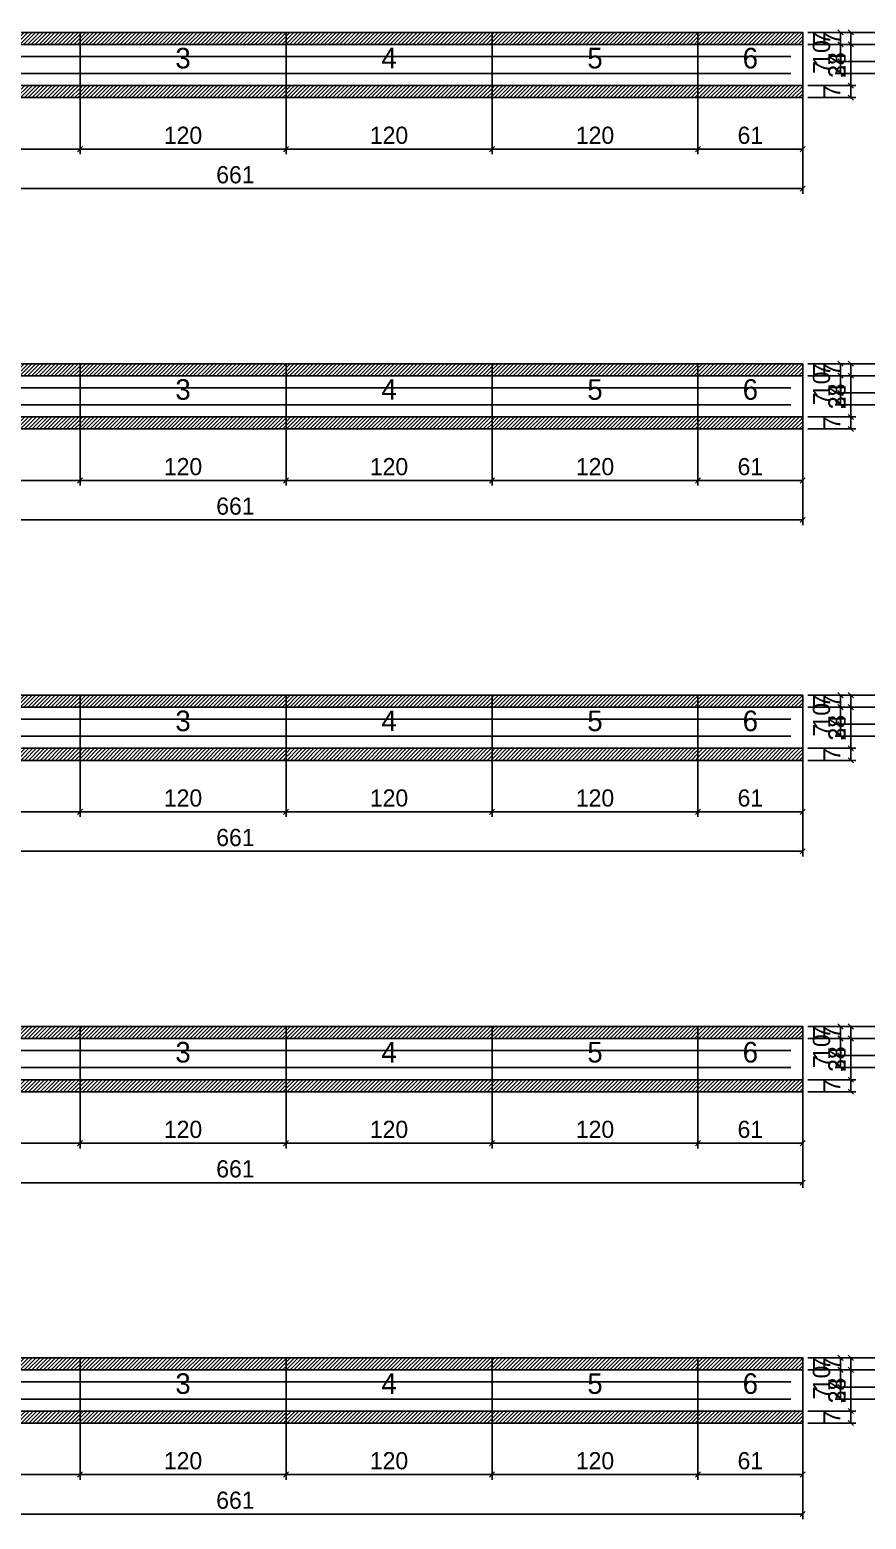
# Model space of a CAD drawing. Extents: x -10500 to 3070, y -11667 to 1250.
# Drawn here: x 419 to 906, y -6070 to -5202 of the extents above; entities that cross this region are included whole.
import ezdxf
from ezdxf.enums import TextEntityAlignment as Align

# ---------------------------------------------------------------- set-up
doc = ezdxf.new("R2010")
doc.units = 0
for name, color, linetype in [('5', 5, 'Continuous'), ('COTA', 241, 'Continuous'), ('Painéis', 200, 'Continuous'), ('SARR_2.2x7', 40, 'Continuous'), ('SCO-___-LAJ', 224, 'Continuous')]:
    doc.layers.add(name, color=color, linetype=linetype)
doc.dimstyles.new('PAINEL', dxfattribs={"dimtxt": 10, "dimasz": 3, "dimexe": 3, "dimexo": 3, "dimgap": 3, "dimtad": 1, "dimblk": 'OBLIQUE', "dimblk1": 'OBLIQUE', "dimcen": 2.5, "dimclrd": 4, "dimclre": 4, "dimclrt": 240, "dimazin": 3, "dimtfac": 1, "dimtmove": 0, "dimatfit": 3})

# ---------------------------------------------------------------- blocks, each defined once
blk = doc.blocks.new('_OBLIQUE')
at = {"color": 0, "linetype": 'BYBLOCK'}
blk.add_line((-0.5, -0.5), (0.5, 0.5), dxfattribs=at)

msp = doc.modelspace()

# ---------------------------------------------------------------- hatches: boundary and pattern name
at = {"layer": 'COTA'}
h = msp.add_hatch(dxfattribs=at)
h.set_pattern_fill('ANSI31', scale=0.5)
h.paths.add_polyline_path([(328, -5211), (448, -5211), (448, -5204), (328, -5204)])
h = msp.add_hatch(dxfattribs=at)
h.set_pattern_fill('ANSI31', scale=0.5)
h.paths.add_polyline_path([(448, -5211), (568, -5211), (568, -5204), (448, -5204)])
h = msp.add_hatch(dxfattribs=at)
h.set_pattern_fill('ANSI31', scale=0.5)
h.paths.add_polyline_path([(568, -5211), (688, -5211), (688, -5204), (568, -5204)])
h = msp.add_hatch(dxfattribs=at)
h.set_pattern_fill('ANSI31', scale=0.5)
h.paths.add_polyline_path([(688, -5211), (808, -5211), (808, -5204), (688, -5204)])
h = msp.add_hatch(dxfattribs=at)
h.set_pattern_fill('ANSI31', scale=0.5)
h.paths.add_polyline_path([(808, -5211), (869, -5211), (869, -5204), (808, -5204)])
h = msp.add_hatch(dxfattribs=at)
h.set_pattern_fill('ANSI31', scale=0.5)
h.paths.add_polyline_path([(328, -5242), (448, -5242), (448, -5235), (328, -5235)])
h = msp.add_hatch(dxfattribs=at)
h.set_pattern_fill('ANSI31', scale=0.5)
h.paths.add_polyline_path([(448, -5242), (568, -5242), (568, -5235), (448, -5235)])
h = msp.add_hatch(dxfattribs=at)
h.set_pattern_fill('ANSI31', scale=0.5)
h.paths.add_polyline_path([(568, -5242), (688, -5242), (688, -5235), (568, -5235)])
h = msp.add_hatch(dxfattribs=at)
h.set_pattern_fill('ANSI31', scale=0.5)
h.paths.add_polyline_path([(688, -5242), (808, -5242), (808, -5235), (688, -5235)])
h = msp.add_hatch(dxfattribs=at)
h.set_pattern_fill('ANSI31', scale=0.5)
h.paths.add_polyline_path([(808, -5242), (869, -5242), (869, -5235), (808, -5235)])
h = msp.add_hatch(dxfattribs=at)
h.set_pattern_fill('ANSI31', scale=0.5)
h.paths.add_polyline_path([(328, -5404), (448, -5404), (448, -5397), (328, -5397)])
h = msp.add_hatch(dxfattribs=at)
h.set_pattern_fill('ANSI31', scale=0.5)
h.paths.add_polyline_path([(448, -5404), (568, -5404), (568, -5397), (448, -5397)])
h = msp.add_hatch(dxfattribs=at)
h.set_pattern_fill('ANSI31', scale=0.5)
h.paths.add_polyline_path([(568, -5404), (688, -5404), (688, -5397), (568, -5397)])
h = msp.add_hatch(dxfattribs=at)
h.set_pattern_fill('ANSI31', scale=0.5)
h.paths.add_polyline_path([(688, -5404), (808, -5404), (808, -5397), (688, -5397)])
h = msp.add_hatch(dxfattribs=at)
h.set_pattern_fill('ANSI31', scale=0.5)
h.paths.add_polyline_path([(808, -5404), (869, -5404), (869, -5397), (808, -5397)])
h = msp.add_hatch(dxfattribs=at)
h.set_pattern_fill('ANSI31', scale=0.5)
h.paths.add_polyline_path([(328, -5435), (448, -5435), (448, -5428), (328, -5428)])
h = msp.add_hatch(dxfattribs=at)
h.set_pattern_fill('ANSI31', scale=0.5)
h.paths.add_polyline_path([(448, -5435), (568, -5435), (568, -5428), (448, -5428)])
h = msp.add_hatch(dxfattribs=at)
h.set_pattern_fill('ANSI31', scale=0.5)
h.paths.add_polyline_path([(568, -5435), (688, -5435), (688, -5428), (568, -5428)])
h = msp.add_hatch(dxfattribs=at)
h.set_pattern_fill('ANSI31', scale=0.5)
h.paths.add_polyline_path([(688, -5435), (808, -5435), (808, -5428), (688, -5428)])
h = msp.add_hatch(dxfattribs=at)
h.set_pattern_fill('ANSI31', scale=0.5)
h.paths.add_polyline_path([(808, -5435), (869, -5435), (869, -5428), (808, -5428)])
h = msp.add_hatch(dxfattribs=at)
h.set_pattern_fill('ANSI31', scale=0.5)
h.paths.add_polyline_path([(328, -5597), (448, -5597), (448, -5590), (328, -5590)])
h = msp.add_hatch(dxfattribs=at)
h.set_pattern_fill('ANSI31', scale=0.5)
h.paths.add_polyline_path([(448, -5597), (568, -5597), (568, -5590), (448, -5590)])
h = msp.add_hatch(dxfattribs=at)
h.set_pattern_fill('ANSI31', scale=0.5)
h.paths.add_polyline_path([(568, -5597), (688, -5597), (688, -5590), (568, -5590)])
h = msp.add_hatch(dxfattribs=at)
h.set_pattern_fill('ANSI31', scale=0.5)
h.paths.add_polyline_path([(688, -5597), (808, -5597), (808, -5590), (688, -5590)])
h = msp.add_hatch(dxfattribs=at)
h.set_pattern_fill('ANSI31', scale=0.5)
h.paths.add_polyline_path([(808, -5597), (869, -5597), (869, -5590), (808, -5590)])
h = msp.add_hatch(dxfattribs=at)
h.set_pattern_fill('ANSI31', scale=0.5)
h.paths.add_polyline_path([(328, -5628), (448, -5628), (448, -5621), (328, -5621)])
h = msp.add_hatch(dxfattribs=at)
h.set_pattern_fill('ANSI31', scale=0.5)
h.paths.add_polyline_path([(448, -5628), (568, -5628), (568, -5621), (448, -5621)])
h = msp.add_hatch(dxfattribs=at)
h.set_pattern_fill('ANSI31', scale=0.5)
h.paths.add_polyline_path([(568, -5628), (688, -5628), (688, -5621), (568, -5621)])
h = msp.add_hatch(dxfattribs=at)
h.set_pattern_fill('ANSI31', scale=0.5)
h.paths.add_polyline_path([(688, -5628), (808, -5628), (808, -5621), (688, -5621)])
h = msp.add_hatch(dxfattribs=at)
h.set_pattern_fill('ANSI31', scale=0.5)
h.paths.add_polyline_path([(808, -5628), (869, -5628), (869, -5621), (808, -5621)])
h = msp.add_hatch(dxfattribs=at)
h.set_pattern_fill('ANSI31', scale=0.5)
h.paths.add_polyline_path([(328, -5790), (448, -5790), (448, -5783), (328, -5783)])
h = msp.add_hatch(dxfattribs=at)
h.set_pattern_fill('ANSI31', scale=0.5)
h.paths.add_polyline_path([(448, -5790), (568, -5790), (568, -5783), (448, -5783)])
h = msp.add_hatch(dxfattribs=at)
h.set_pattern_fill('ANSI31', scale=0.5)
h.paths.add_polyline_path([(568, -5790), (688, -5790), (688, -5783), (568, -5783)])
h = msp.add_hatch(dxfattribs=at)
h.set_pattern_fill('ANSI31', scale=0.5)
h.paths.add_polyline_path([(688, -5790), (808, -5790), (808, -5783), (688, -5783)])
h = msp.add_hatch(dxfattribs=at)
h.set_pattern_fill('ANSI31', scale=0.5)
h.paths.add_polyline_path([(808, -5790), (869, -5790), (869, -5783), (808, -5783)])
h = msp.add_hatch(dxfattribs=at)
h.set_pattern_fill('ANSI31', scale=0.5)
h.paths.add_polyline_path([(328, -5821), (448, -5821), (448, -5814), (328, -5814)])
h = msp.add_hatch(dxfattribs=at)
h.set_pattern_fill('ANSI31', scale=0.5)
h.paths.add_polyline_path([(448, -5821), (568, -5821), (568, -5814), (448, -5814)])
h = msp.add_hatch(dxfattribs=at)
h.set_pattern_fill('ANSI31', scale=0.5)
h.paths.add_polyline_path([(568, -5821), (688, -5821), (688, -5814), (568, -5814)])
h = msp.add_hatch(dxfattribs=at)
h.set_pattern_fill('ANSI31', scale=0.5)
h.paths.add_polyline_path([(688, -5821), (808, -5821), (808, -5814), (688, -5814)])
h = msp.add_hatch(dxfattribs=at)
h.set_pattern_fill('ANSI31', scale=0.5)
h.paths.add_polyline_path([(808, -5821), (869, -5821), (869, -5814), (808, -5814)])
h = msp.add_hatch(dxfattribs=at)
h.set_pattern_fill('ANSI31', scale=0.5)
h.paths.add_polyline_path([(328, -5983), (448, -5983), (448, -5976), (328, -5976)])
h = msp.add_hatch(dxfattribs=at)
h.set_pattern_fill('ANSI31', scale=0.5)
h.paths.add_polyline_path([(448, -5983), (568, -5983), (568, -5976), (448, -5976)])
h = msp.add_hatch(dxfattribs=at)
h.set_pattern_fill('ANSI31', scale=0.5)
h.paths.add_polyline_path([(568, -5983), (688, -5983), (688, -5976), (568, -5976)])
h = msp.add_hatch(dxfattribs=at)
h.set_pattern_fill('ANSI31', scale=0.5)
h.paths.add_polyline_path([(688, -5983), (808, -5983), (808, -5976), (688, -5976)])
h = msp.add_hatch(dxfattribs=at)
h.set_pattern_fill('ANSI31', scale=0.5)
h.paths.add_polyline_path([(808, -5983), (869, -5983), (869, -5976), (808, -5976)])
h = msp.add_hatch(dxfattribs=at)
h.set_pattern_fill('ANSI31', scale=0.5)
h.paths.add_polyline_path([(328, -6014), (448, -6014), (448, -6007), (328, -6007)])
h = msp.add_hatch(dxfattribs=at)
h.set_pattern_fill('ANSI31', scale=0.5)
h.paths.add_polyline_path([(448, -6014), (568, -6014), (568, -6007), (448, -6007)])
h = msp.add_hatch(dxfattribs=at)
h.set_pattern_fill('ANSI31', scale=0.5)
h.paths.add_polyline_path([(568, -6014), (688, -6014), (688, -6007), (568, -6007)])
h = msp.add_hatch(dxfattribs=at)
h.set_pattern_fill('ANSI31', scale=0.5)
h.paths.add_polyline_path([(688, -6014), (808, -6014), (808, -6007), (688, -6007)])
h = msp.add_hatch(dxfattribs=at)
h.set_pattern_fill('ANSI31', scale=0.5)
h.paths.add_polyline_path([(808, -6014), (869, -6014), (869, -6007), (808, -6007)])

# ---------------------------------------------------------------- linework, layer by layer
at = {"layer": 'Painéis'}
for p, q in [((328, -5211), (448, -5211)), ((448, -5235), (448, -5211)), ((448, -5235), (448, -5211)), ((448, -5211), (568, -5211)), ((448, -5235), (448, -5211)), ((568, -5235), (568, -5211)), ((568, -5235), (568, -5211)), ((568, -5211), (688, -5211)), ((568, -5235), (568, -5211)), ((688, -5235), (688, -5211)), ((688, -5235), (688, -5211)), ((688, -5211), (808, -5211)), ((688, -5235), (688, -5211)), ((808, -5235), (808, -5211)), ((808, -5235), (808, -5211)), ((808, -5211), (869, -5211)), ((808, -5235), (808, -5211)), ((869, -5235), (869, -5211)), ((328, -5235), (448, -5235)), ((448, -5235), (568, -5235)), ((568, -5235), (688, -5235)), ((688, -5235), (808, -5235)), ((808, -5235), (869, -5235)), ((328, -5404), (448, -5404)), ((448, -5428), (448, -5404)), ((448, -5428), (448, -5404)), ((448, -5404), (568, -5404)), ((448, -5428), (448, -5404)), ((568, -5428), (568, -5404)), ((568, -5428), (568, -5404)), ((568, -5404), (688, -5404)), ((568, -5428), (568, -5404)), ((688, -5428), (688, -5404)), ((688, -5428), (688, -5404)), ((688, -5404), (808, -5404)), ((688, -5428), (688, -5404)), ((808, -5428), (808, -5404)), ((808, -5428), (808, -5404)), ((808, -5404), (869, -5404)), ((808, -5428), (808, -5404)), ((869, -5428), (869, -5404)), ((328, -5428), (448, -5428)), ((448, -5428), (568, -5428)), ((568, -5428), (688, -5428)), ((688, -5428), (808, -5428)), ((808, -5428), (869, -5428)), ((328, -5597), (448, -5597)), ((448, -5621), (448, -5597)), ((448, -5621), (448, -5597)), ((448, -5597), (568, -5597)), ((448, -5621), (448, -5597)), ((568, -5621), (568, -5597)), ((568, -5621), (568, -5597)), ((568, -5597), (688, -5597)), ((568, -5621), (568, -5597)), ((688, -5621), (688, -5597)), ((688, -5621), (688, -5597)), ((688, -5597), (808, -5597)), ((688, -5621), (688, -5597)), ((808, -5621), (808, -5597)), ((808, -5621), (808, -5597)), ((808, -5597), (869, -5597)), ((808, -5621), (808, -5597)), ((869, -5621), (869, -5597)), ((328, -5621), (448, -5621)), ((448, -5621), (568, -5621)), ((568, -5621), (688, -5621)), ((688, -5621), (808, -5621)), ((808, -5621), (869, -5621)), ((328, -5790), (448, -5790)), ((448, -5814), (448, -5790)), ((448, -5814), (448, -5790)), ((448, -5790), (568, -5790)), ((448, -5814), (448, -5790)), ((568, -5814), (568, -5790)), ((568, -5814), (568, -5790)), ((568, -5790), (688, -5790)), ((568, -5814), (568, -5790)), ((688, -5814), (688, -5790)), ((688, -5814), (688, -5790)), ((688, -5790), (808, -5790)), ((688, -5814), (688, -5790)), ((808, -5814), (808, -5790)), ((808, -5814), (808, -5790)), ((808, -5790), (869, -5790)), ((808, -5814), (808, -5790)), ((869, -5814), (869, -5790)), ((328, -5814), (448, -5814)), ((448, -5814), (568, -5814)), ((568, -5814), (688, -5814)), ((688, -5814), (808, -5814)), ((808, -5814), (869, -5814)), ((328, -5983), (448, -5983)), ((448, -6007), (448, -5983)), ((448, -6007), (448, -5983)), ((448, -5983), (568, -5983)), ((448, -6007), (448, -5983)), ((568, -6007), (568, -5983)), ((568, -6007), (568, -5983)), ((568, -5983), (688, -5983)), ((568, -6007), (568, -5983)), ((688, -6007), (688, -5983)), ((688, -6007), (688, -5983)), ((688, -5983), (808, -5983)), ((688, -6007), (688, -5983)), ((808, -6007), (808, -5983)), ((808, -6007), (808, -5983)), ((808, -5983), (869, -5983)), ((808, -6007), (808, -5983)), ((869, -6007), (869, -5983)), ((328, -6007), (448, -6007)), ((448, -6007), (568, -6007)), ((568, -6007), (688, -6007)), ((688, -6007), (808, -6007)), ((808, -6007), (869, -6007))]:
    msp.add_line(p, q, dxfattribs=at)
at = {"layer": 'SARR_2.2x7'}
for points in [[(328, -5218), (448, -5218)], [(328, -5218), (448, -5218)], [(448, -5218), (568, -5218)], [(448, -5218), (568, -5218)], [(568, -5218), (688, -5218)], [(568, -5218), (688, -5218)], [(688, -5218), (808, -5218)], [(688, -5218), (808, -5218)], [(808, -5218), (862, -5218)], [(808, -5218), (862, -5218)], [(328, -5228), (448, -5228)], [(328, -5228), (448, -5228)], [(448, -5228), (568, -5228)], [(448, -5228), (568, -5228)], [(568, -5228), (688, -5228)], [(568, -5228), (688, -5228)], [(688, -5228), (808, -5228)], [(688, -5228), (808, -5228)], [(808, -5228), (862, -5228)], [(808, -5228), (862, -5228)], [(328, -5411), (448, -5411)], [(328, -5411), (448, -5411)], [(448, -5411), (568, -5411)], [(448, -5411), (568, -5411)], [(568, -5411), (688, -5411)], [(568, -5411), (688, -5411)], [(688, -5411), (808, -5411)], [(688, -5411), (808, -5411)], [(808, -5411), (862, -5411)], [(808, -5411), (862, -5411)], [(328, -5421), (448, -5421)], [(328, -5421), (448, -5421)], [(448, -5421), (568, -5421)], [(448, -5421), (568, -5421)], [(568, -5421), (688, -5421)], [(568, -5421), (688, -5421)], [(688, -5421), (808, -5421)], [(688, -5421), (808, -5421)], [(808, -5421), (862, -5421)], [(808, -5421), (862, -5421)], [(328, -5604), (448, -5604)], [(328, -5604), (448, -5604)], [(448, -5604), (568, -5604)], [(448, -5604), (568, -5604)], [(568, -5604), (688, -5604)], [(568, -5604), (688, -5604)], [(688, -5604), (808, -5604)], [(688, -5604), (808, -5604)], [(808, -5604), (862, -5604)], [(808, -5604), (862, -5604)], [(328, -5614), (448, -5614)], [(328, -5614), (448, -5614)], [(448, -5614), (568, -5614)], [(448, -5614), (568, -5614)], [(568, -5614), (688, -5614)], [(568, -5614), (688, -5614)], [(688, -5614), (808, -5614)], [(688, -5614), (808, -5614)], [(808, -5614), (862, -5614)], [(808, -5614), (862, -5614)], [(328, -5797), (448, -5797)], [(328, -5797), (448, -5797)], [(448, -5797), (568, -5797)], [(448, -5797), (568, -5797)], [(568, -5797), (688, -5797)], [(568, -5797), (688, -5797)], [(688, -5797), (808, -5797)], [(688, -5797), (808, -5797)], [(808, -5797), (862, -5797)], [(808, -5797), (862, -5797)], [(328, -5807), (448, -5807)], [(328, -5807), (448, -5807)], [(448, -5807), (568, -5807)], [(448, -5807), (568, -5807)], [(568, -5807), (688, -5807)], [(568, -5807), (688, -5807)], [(688, -5807), (808, -5807)], [(688, -5807), (808, -5807)], [(808, -5807), (862, -5807)], [(808, -5807), (862, -5807)], [(328, -5990), (448, -5990)], [(328, -5990), (448, -5990)], [(448, -5990), (568, -5990)], [(448, -5990), (568, -5990)], [(568, -5990), (688, -5990)], [(568, -5990), (688, -5990)], [(688, -5990), (808, -5990)], [(688, -5990), (808, -5990)], [(808, -5990), (862, -5990)], [(808, -5990), (862, -5990)], [(328, -6000), (448, -6000)], [(328, -6000), (448, -6000)], [(448, -6000), (568, -6000)], [(448, -6000), (568, -6000)], [(568, -6000), (688, -6000)], [(568, -6000), (688, -6000)], [(688, -6000), (808, -6000)], [(688, -6000), (808, -6000)], [(808, -6000), (862, -6000)], [(808, -6000), (862, -6000)]]:
    msp.add_lwpolyline(points, dxfattribs=at)
at = {"layer": 'SCO-___-LAJ'}
for points in [[(328, -5211), (448, -5211), (448, -5204), (328, -5204)], [(448, -5211), (568, -5211), (568, -5204), (448, -5204)], [(568, -5211), (688, -5211), (688, -5204), (568, -5204)], [(688, -5211), (808, -5211), (808, -5204), (688, -5204)], [(808, -5211), (869, -5211), (869, -5204), (808, -5204)], [(328, -5242), (448, -5242), (448, -5235), (328, -5235)], [(448, -5242), (568, -5242), (568, -5235), (448, -5235)], [(568, -5242), (688, -5242), (688, -5235), (568, -5235)], [(688, -5242), (808, -5242), (808, -5235), (688, -5235)], [(808, -5242), (869, -5242), (869, -5235), (808, -5235)], [(328, -5404), (448, -5404), (448, -5397), (328, -5397)], [(448, -5404), (568, -5404), (568, -5397), (448, -5397)], [(568, -5404), (688, -5404), (688, -5397), (568, -5397)], [(688, -5404), (808, -5404), (808, -5397), (688, -5397)], [(808, -5404), (869, -5404), (869, -5397), (808, -5397)], [(328, -5435), (448, -5435), (448, -5428), (328, -5428)], [(448, -5435), (568, -5435), (568, -5428), (448, -5428)], [(568, -5435), (688, -5435), (688, -5428), (568, -5428)], [(688, -5435), (808, -5435), (808, -5428), (688, -5428)], [(808, -5435), (869, -5435), (869, -5428), (808, -5428)], [(328, -5597), (448, -5597), (448, -5590), (328, -5590)], [(448, -5597), (568, -5597), (568, -5590), (448, -5590)], [(568, -5597), (688, -5597), (688, -5590), (568, -5590)], [(688, -5597), (808, -5597), (808, -5590), (688, -5590)], [(808, -5597), (869, -5597), (869, -5590), (808, -5590)], [(328, -5628), (448, -5628), (448, -5621), (328, -5621)], [(448, -5628), (568, -5628), (568, -5621), (448, -5621)], [(568, -5628), (688, -5628), (688, -5621), (568, -5621)], [(688, -5628), (808, -5628), (808, -5621), (688, -5621)], [(808, -5628), (869, -5628), (869, -5621), (808, -5621)], [(328, -5790), (448, -5790), (448, -5783), (328, -5783)], [(448, -5790), (568, -5790), (568, -5783), (448, -5783)], [(568, -5790), (688, -5790), (688, -5783), (568, -5783)], [(688, -5790), (808, -5790), (808, -5783), (688, -5783)], [(808, -5790), (869, -5790), (869, -5783), (808, -5783)], [(328, -5821), (448, -5821), (448, -5814), (328, -5814)], [(448, -5821), (568, -5821), (568, -5814), (448, -5814)], [(568, -5821), (688, -5821), (688, -5814), (568, -5814)], [(688, -5821), (808, -5821), (808, -5814), (688, -5814)], [(808, -5821), (869, -5821), (869, -5814), (808, -5814)], [(328, -5983), (448, -5983), (448, -5976), (328, -5976)], [(448, -5983), (568, -5983), (568, -5976), (448, -5976)], [(568, -5983), (688, -5983), (688, -5976), (568, -5976)], [(688, -5983), (808, -5983), (808, -5976), (688, -5976)], [(808, -5983), (869, -5983), (869, -5976), (808, -5976)], [(328, -6014), (448, -6014), (448, -6007), (328, -6007)], [(448, -6014), (568, -6014), (568, -6007), (448, -6007)], [(568, -6014), (688, -6014), (688, -6007), (568, -6007)], [(688, -6014), (808, -6014), (808, -6007), (688, -6007)], [(808, -6014), (869, -6014), (869, -6007), (808, -6007)]]:
    msp.add_lwpolyline(points, close=True, dxfattribs=at)

# ---------------------------------------------------------------- texts
at = {"layer": '5'}
for s, p in [('3', (508, -5219)), ('4', (628, -5219)), ('5', (748, -5219)), ('6', (838.5, -5219)), ('3', (508, -5412)), ('4', (628, -5412)), ('5', (748, -5412)), ('6', (838.5, -5412)), ('3', (508, -5605)), ('4', (628, -5605)), ('5', (748, -5605)), ('6', (838.5, -5605)), ('3', (508, -5798)), ('4', (628, -5798)), ('5', (748, -5798)), ('6', (838.5, -5798)), ('3', (508, -5991)), ('4', (628, -5991)), ('5', (748, -5991)), ('6', (838.5, -5991))]:
    msp.add_text(s, height=12, dxfattribs=at).set_placement(p, align=Align.MIDDLE_CENTER)

# ---------------------------------------------------------------- dimensions: what is measured, and where the dimension line sits
at = {"layer": 'COTA'}
for base, p1, p2 in [((897, -5242), (869, -5242), (869, -5204)), ((897, -5211), (869, -5211), (869, -5204)), ((891, -5211), (919, -5211), (919, -5204)), ((897, -5235), (869, -5235), (869, -5211)), ((891, -5221), (919, -5221), (919, -5211)), ((891, -5228), (919, -5228), (919, -5221)), ((897, -5242), (869, -5242), (869, -5235)), ((897, -5435), (869, -5435), (869, -5397)), ((897, -5404), (869, -5404), (869, -5397)), ((891, -5404), (919, -5404), (919, -5397)), ((897, -5428), (869, -5428), (869, -5404)), ((891, -5414), (919, -5414), (919, -5404)), ((891, -5421), (919, -5421), (919, -5414)), ((897, -5435), (869, -5435), (869, -5428)), ((897, -5628), (869, -5628), (869, -5590)), ((897, -5597), (869, -5597), (869, -5590)), ((891, -5597), (919, -5597), (919, -5590)), ((891, -5607), (919, -5607), (919, -5597)), ((897, -5621), (869, -5621), (869, -5597)), ((891, -5614), (919, -5614), (919, -5607)), ((897, -5628), (869, -5628), (869, -5621)), ((897, -5821), (869, -5821), (869, -5783)), ((897, -5790), (869, -5790), (869, -5783)), ((891, -5790), (919, -5790), (919, -5783)), ((897, -5814), (869, -5814), (869, -5790)), ((891, -5800), (919, -5800), (919, -5790)), ((891, -5807), (919, -5807), (919, -5800)), ((897, -5821), (869, -5821), (869, -5814)), ((897, -6014), (869, -6014), (869, -5976)), ((897, -5983), (869, -5983), (869, -5976)), ((891, -5983), (919, -5983), (919, -5976)), ((897, -6007), (869, -6007), (869, -5983)), ((891, -5993), (919, -5993), (919, -5983)), ((891, -6000), (919, -6000), (919, -5993)), ((897, -6014), (869, -6014), (869, -6007))]:
    msp.add_linear_dim(base=base, p1=p1, p2=p2, angle=90, dimstyle='PAINEL', dxfattribs=at).render()
for base, p1, p2 in [((208, -5295), (208, -5235), (869, -5235)), ((328, -5272), (328, -5235), (448, -5235)), ((448, -5272), (448, -5235), (568, -5235)), ((568, -5272), (568, -5235), (688, -5235)), ((688, -5272), (688, -5235), (808, -5235)), ((808, -5272), (808, -5235), (869, -5235)), ((208, -5488), (208, -5428), (869, -5428)), ((328, -5465), (328, -5428), (448, -5428)), ((448, -5465), (448, -5428), (568, -5428)), ((568, -5465), (568, -5428), (688, -5428)), ((688, -5465), (688, -5428), (808, -5428)), ((808, -5465), (808, -5428), (869, -5428)), ((208, -5681), (208, -5621), (869, -5621)), ((328, -5658), (328, -5621), (448, -5621)), ((448, -5658), (448, -5621), (568, -5621)), ((568, -5658), (568, -5621), (688, -5621)), ((688, -5658), (688, -5621), (808, -5621)), ((808, -5658), (808, -5621), (869, -5621)), ((208, -5874), (208, -5814), (869, -5814)), ((328, -5851), (328, -5814), (448, -5814)), ((448, -5851), (448, -5814), (568, -5814)), ((568, -5851), (568, -5814), (688, -5814)), ((688, -5851), (688, -5814), (808, -5814)), ((808, -5851), (808, -5814), (869, -5814)), ((208, -6067), (208, -6007), (869, -6007)), ((328, -6044), (328, -6007), (448, -6007)), ((448, -6044), (448, -6007), (568, -6007)), ((568, -6044), (568, -6007), (688, -6007)), ((688, -6044), (688, -6007), (808, -6007)), ((808, -6044), (808, -6007), (869, -6007))]:
    msp.add_linear_dim(base=base, p1=p1, p2=p2, dimstyle='PAINEL', dxfattribs=at).render()

doc.saveas('drawing.dxf')
